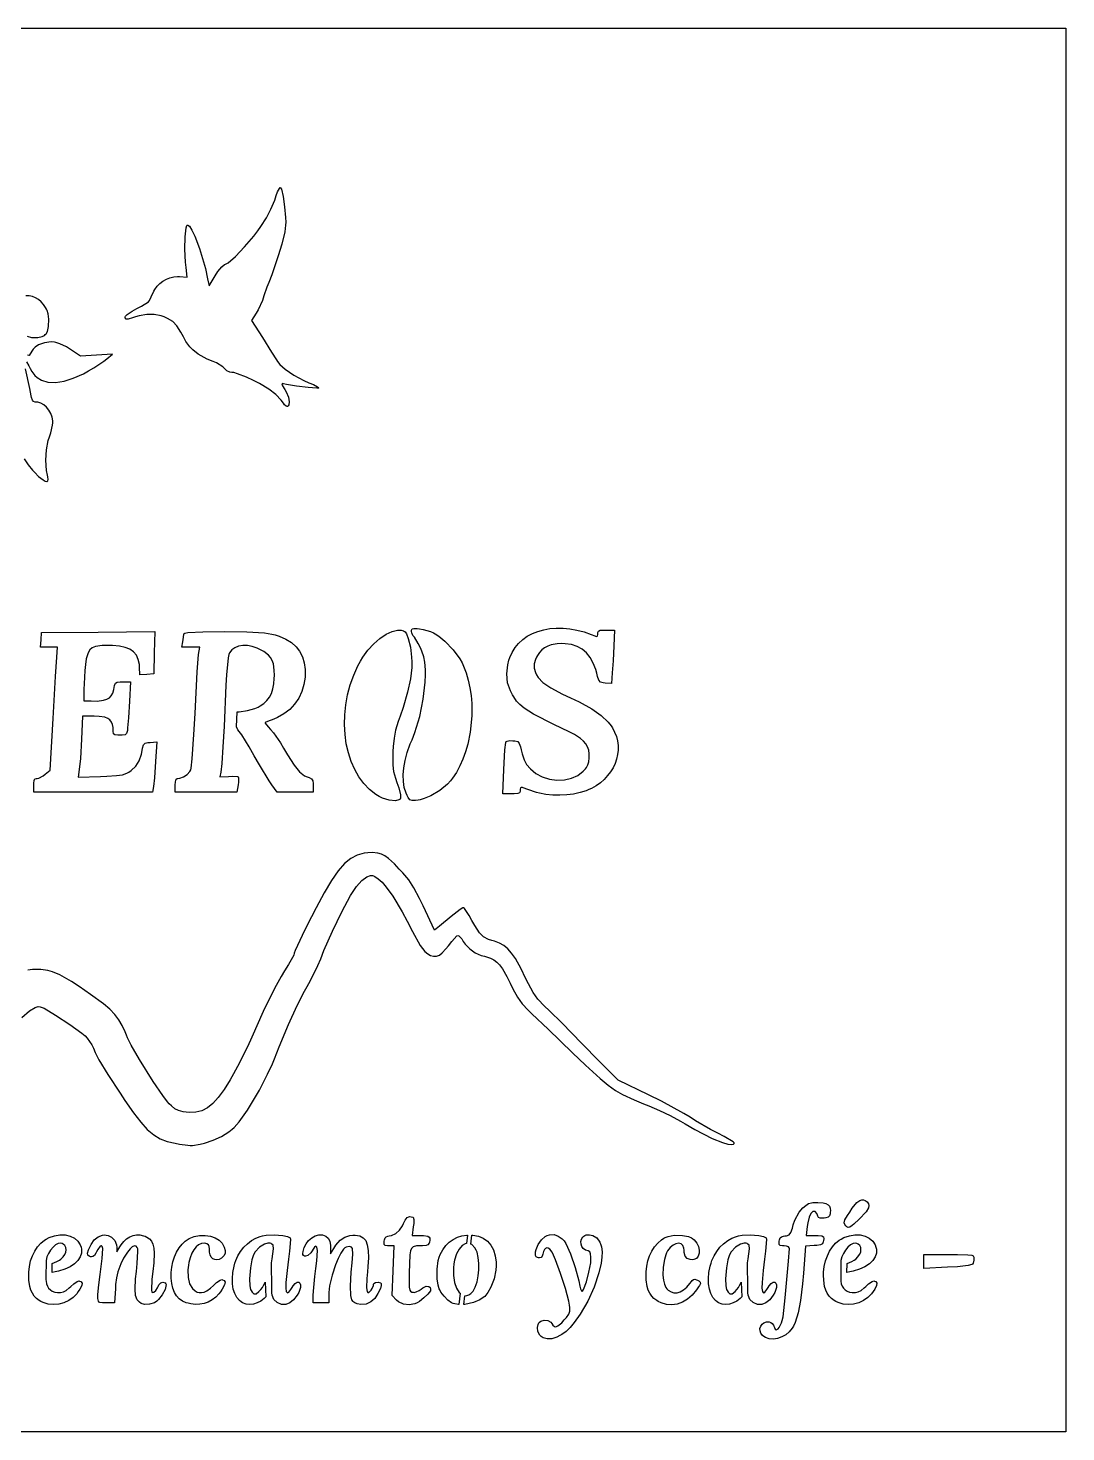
# Model space of a CAD drawing. Header units: millimetres. Extents: x 88 to 1088, y 0 to 725.
# Drawn here: x 552 to 1088, y 0 to 725 of the extents above; entities that cross this region are included whole.
import ezdxf

# ---------------------------------------------------------------- set-up
doc = ezdxf.new("R2010")
doc.units = ezdxf.units.MM
doc.layers.get('0').update_dxf_attribs({"linetype": 'CONTINUOUS'})

msp = doc.modelspace()

# ---------------------------------------------------------------- linework, layer by layer
for points in [[(1088.45, 0), (88.45, 0), (88.45, 725), (1088.45, 725)], [(701.86, 539.67), (702.4, 539.14), (702.24, 539.03), (701.43, 538.98), (696.94, 539.35), (691.01, 540.05), (685.77, 540.9), (684.22, 541.28), (683.74, 541.39), (683.31, 541.28), (683.68, 540.21), (684.86, 538.39), (685.66, 537.11), (686.73, 534.44), (687.16, 531.92), (686.95, 530.48), (686.62, 529.84), (686.3, 529.62), (686.14, 529.52), (685.66, 529.68), (684.75, 530.37), (684.17, 531.23), (683.04, 532.83), (680.26, 535.77), (676.57, 538.55), (671.76, 541.44), (668.71, 542.99), (665.08, 544.7), (660.53, 546.46), (658.5, 547.05), (657.97, 547.05), (657.49, 547.05), (656.47, 547.27), (654.87, 548.07), (653.9, 549.03), (652.84, 549.99), (649.57, 552.08), (647.86, 552.83), (644.82, 554.06), (640.11, 556.62), (637.38, 558.76), (635.83, 560.37), (633.75, 563.2), (632.47, 565.5), (631.18, 567.9), (629.04, 571.27), (626.96, 573.52), (624.34, 575.07), (622.63, 575.82), (620.97, 576.4), (617.34, 577.1), (613.54, 577.1), (609.69, 576.46), (607.82, 575.87), (606.16, 575.34), (604.02, 574.69), (602.9, 574.69), (602.47, 575.34), (602.47, 575.92), (602.53, 576.24), (603.44, 577.15), (605.95, 578.86), (608.41, 580.15), (610.81, 581.38), (614.4, 583.68), (614.98, 584.37), (615.89, 586.13), (617.28, 589.13), (617.76, 589.98), (618.94, 591.64), (620.33, 593.09), (621.93, 594.31), (623.7, 595.33), (625.57, 596.08), (627.55, 596.56), (629.53, 596.72), (630.54, 596.67), (634.5, 596.35), (633.86, 601.27), (633.54, 604.1), (633.27, 610.78), (633.37, 617.2), (633.86, 621.9), (634.23, 622.97), (634.39, 623.19), (634.76, 623.29), (635.57, 622.7), (636.85, 620.67), (638.35, 617.46), (640.75, 611.16), (643.85, 600.78), (645.03, 595.49), (645.78, 591.91), (648.83, 597.04), (650.22, 599.23), (652.41, 601.75), (653.74, 602.82), (654.28, 603.14), (655.56, 603.78), (659.41, 607.09), (664.12, 611.96), (668.87, 617.52), (670.96, 620.24), (672.56, 622.49), (675.4, 626.93), (677.7, 631.42), (679.67, 636.07), (680.48, 638.53), (681.12, 640.4), (682.08, 642.16), (682.51, 642.65), (682.67, 642.54), (683.1, 641.84), (684, 638.05), (684.81, 632.65), (685.29, 627.09), (685.34, 624.68), (685.29, 623.19), (684.86, 619.76), (683.36, 613.4), (681.44, 607.31), (678.18, 597.63), (676.63, 593.62), (675.61, 591.11), (674.11, 586.67), (673.37, 584.37), (671.17, 579.51), (670.1, 577.69), (667.75, 573.95), (673.37, 565.12), (678.07, 557.69), (680.58, 553.63), (681.06, 552.88), (682.4, 551.33), (685.02, 548.92), (689.57, 545.72), (694.64, 542.94), (697.26, 541.87), (699.67, 540.85)], [(612.68, 355.65), (614.18, 355.97), (615.3, 356.08), (618.73, 356.35), (618.14, 346.3), (617.55, 337.8), (617.01, 333.3), (616.53, 330.42), (585.9, 330.42), (555.26, 330.42), (555.26, 333.95), (555.26, 335.02), (555.42, 336.41), (555.8, 337.21), (556.49, 337.53), (556.98, 337.53), (557.83, 337.64), (560.08, 338.81), (561.15, 339.67), (563.6, 341.75), (565.16, 368.38), (566.44, 390.19), (567.03, 400.13), (567.4, 405.27), (563.07, 405.27), (558.69, 405.27), (559.01, 409.01), (559.27, 412.81), (588.47, 413.07), (617.66, 413.29), (617.44, 402.38), (617.18, 391.42), (613.59, 391.21), (610.06, 390.94), (609.85, 394.95), (609.74, 396.39), (609.21, 398.96), (608.25, 401.1), (606.8, 402.86), (604.88, 404.2), (602.47, 405.16), (599.48, 405.8), (595.9, 406.12), (593.87, 406.12), (590.5, 406.07), (587.02, 405.59), (585.31, 404.95), (584.08, 403.93), (583.23, 402.43), (582.32, 399.33), (581.94, 396.29), (581.62, 393.29), (581.19, 386.39), (581.14, 383.61), (581.09, 377.63), (584.88, 377.52), (587.88, 377.47), (591.19, 377.84), (592.9, 378.37), (594.24, 379.12), (595.26, 380.19), (596, 381.58), (596.54, 383.35), (596.75, 384.42), (596.97, 385.43), (597.39, 386.66), (598.3, 387.25), (599.91, 387.41), (601.19, 387.41), (605.09, 387.41), (604.61, 377.41), (604.18, 368.8), (603.7, 363.57), (603.54, 362.28), (603.17, 360.73), (602.42, 359.98), (600.92, 359.82), (599.75, 359.82), (598.57, 359.82), (597.13, 359.98), (596.43, 360.57), (596.22, 361.85), (596.22, 362.87), (596.22, 363.78), (595.95, 365.33), (595.42, 366.61), (594.56, 367.68), (593.38, 368.48), (591.89, 369.07), (588.95, 369.55), (586.38, 369.61), (580.45, 369.61), (579.8, 357.79), (579.27, 347.79), (578.68, 342.13), (578.2, 338.22), (589.64, 338.54), (593.01, 338.65), (597.87, 338.92), (601.03, 339.4), (603.27, 340.15), (604.24, 340.68), (605.57, 341.54), (607.87, 343.78), (609.64, 346.62), (610.81, 349.99), (611.19, 351.91), (611.45, 353.19), (611.88, 354.85)], [(693.68, 382.33), (692.08, 378.91), (689.94, 375.86), (687.43, 373.08), (684.43, 370.78), (681.06, 368.91), (679.25, 368.16), (675.93, 366.88), (674.7, 366.29), (674.76, 366.02), (676.25, 364.05), (677.48, 362.71), (678.98, 361), (682.61, 355.81), (684.27, 353.14), (686.3, 349.61), (689.73, 344.32), (692.56, 340.9), (695.13, 338.87), (696.41, 338.33), (697.42, 337.96), (698.71, 337.26), (699.35, 336.3), (699.56, 334.86), (699.62, 333.79), (699.62, 330.42), (690.26, 330.42), (680.9, 330.42), (678.18, 334.16), (676.73, 336.3), (671.82, 344.43), (669.14, 349.08), (666.42, 353.78), (662.62, 359.98), (660.59, 362.5), (659.86, 364.15), (660.21, 371.88), (661.39, 371.91), (665.56, 372.55), (669.46, 373.67), (671.07, 374.37), (672.14, 374.9), (674.01, 376.18), (675.61, 377.68), (676.95, 379.44), (677.96, 381.42), (678.71, 383.72), (679.25, 386.29), (679.46, 389.17), (679.51, 390.72), (679.46, 393.45), (678.98, 396.61), (678.39, 398.37), (677.54, 399.87), (676.41, 401.2), (674.06, 402.97), (671.98, 404.14), (670.69, 404.73), (668.07, 405.64), (665.56, 406.07), (663.15, 406.12), (660.96, 405.75), (659.09, 405), (657.49, 403.88), (656.36, 402.38), (655.99, 401.47), (655.62, 399.71), (654.76, 391.05), (654.49, 385.65), (653.54, 364.26), (653.48, 364.26), (652.89, 353.78), (652.3, 345.12), (651.82, 340.79), (651.29, 338.28), (655.83, 338.54), (657.65, 338.6), (660.37, 338.44), (660.86, 338.28), (661.02, 337.85), (660.96, 335.6), (660.75, 334.11), (660.16, 330.42), (644.23, 330.42), (628.3, 330.42), (628.3, 333.95), (628.35, 335.66), (628.78, 337.1), (629.26, 337.48), (629.63, 337.53), (630.59, 337.58), (632.63, 338.28), (634.44, 339.51), (635.83, 341), (636.26, 341.86), (636.48, 342.71), (637.01, 347.63), (637.92, 360.14), (638.51, 370.94), (639.68, 392.49), (640.38, 401.47), (640.91, 405.27), (636.26, 405.27), (631.66, 405.27), (632.2, 408.05), (632.63, 410.45), (632.79, 412.06), (632.79, 412.22), (633.21, 412.54), (634.76, 412.86), (642.46, 413.23), (653.64, 413.29), (665.35, 413.23), (674.38, 412.75), (678.23, 412.06), (679.94, 411.58), (681.92, 410.93), (685.34, 409.44), (688.28, 407.62), (690.69, 405.53), (692.56, 403.13), (694, 400.35), (694.91, 397.25), (695.39, 393.77), (695.45, 391.9), (695.39, 389.87), (694.8, 386.02)], [(750.41, 400.19), (750.46, 397.68), (750.46, 394.84), (749.77, 388.85), (748.32, 382.12), (745.97, 374.2), (744.42, 369.61), (743.46, 366.83), (742.12, 362.34), (741.32, 358.33), (740.89, 353.94), (740.78, 351.32), (740.68, 348.54), (740.68, 344.37), (741.1, 341.11), (742.07, 337.64), (742.81, 335.44), (743.72, 332.61), (744.58, 329.08), (744.74, 327.58), (744.69, 327.21), (744.53, 326.84), (743.78, 326.35), (742.01, 325.93), (738.86, 326.19), (735.33, 327.32), (733.62, 328.17), (731.85, 329.24), (728.65, 331.81), (725.71, 334.8), (723.19, 338.28), (721, 342.13), (719.18, 346.24), (717.74, 350.73), (716.67, 355.39), (716.03, 360.25), (715.71, 365.28), (715.87, 370.36), (716.35, 375.54), (717.31, 380.67), (718.65, 385.81), (720.47, 390.83), (722.66, 395.7), (723.94, 398.1), (725.12, 400.08), (727.85, 403.77), (730.84, 407.03), (734.05, 409.81), (737.25, 411.95), (740.36, 413.45), (743.19, 414.14), (745.06, 414.04), (746.18, 413.66), (746.66, 413.39), (746.99, 413.13), (747.68, 412.11), (748.7, 409.7), (749.77, 405.32)], [(748.16, 350.95), (749.66, 355.28), (750.62, 357.47), (752.06, 361.16), (754.58, 369.55), (756.39, 378.48), (757.41, 387.14), (757.52, 390.99), (757.52, 393.61), (757.3, 397.46), (756.77, 400.35), (755.75, 403.18), (754.95, 404.89), (753.83, 407.14), (751.9, 410.45), (751.37, 410.99), (750.99, 411.31), (750.46, 412.65), (750.41, 413.45), (750.41, 414.04), (750.67, 414.73), (751.53, 415), (753.19, 414.89), (754.47, 414.73), (756.29, 414.41), (760.24, 413.29), (761.74, 412.7), (762.6, 412.22), (764.52, 410.93), (767.62, 408.31), (771.79, 403.98), (775.27, 399.33), (776.44, 397.14), (777.25, 395.48), (778.64, 392.01), (779.7, 388.27), (780.56, 384.36), (781.15, 380.3), (781.47, 376.18), (781.52, 369.82), (780.67, 361.37), (779.38, 355.23), (778.31, 351.27), (776.92, 347.47), (775.37, 343.94), (773.61, 340.63), (771.58, 337.64), (770.51, 336.25), (768.96, 334.48), (764.9, 331.22), (760.35, 328.49), (756.93, 327.05), (754.79, 326.46), (753.78, 326.3), (752.38, 326.09), (750.62, 326.03), (749.5, 326.46), (748.64, 327.69), (748.16, 328.65), (747.52, 329.94), (746.61, 332.77), (746.13, 335.92), (746.02, 339.29), (746.34, 342.98), (747.04, 346.83)], [(811.78, 342.5), (813.17, 341.27), (814.62, 340.09), (817.93, 338.28), (821.62, 337.15), (825.47, 336.67), (829.32, 336.83), (833.01, 337.64), (836.32, 339.08), (839.1, 341.16), (840.23, 342.45), (840.71, 343.09), (841.46, 344.53), (841.94, 346.14), (842.15, 348.06), (842.15, 349.18), (842.15, 350.2), (841.88, 352.07), (841.35, 353.73), (840.49, 355.28), (839.26, 356.72), (837.71, 358.11), (834.56, 360.14), (831.73, 361.53), (823.87, 365.33), (813.33, 370.73), (808.58, 373.78), (806.33, 375.59), (804.62, 377.47), (803.18, 379.55), (802.48, 380.73), (801.41, 382.71), (800.02, 386.93), (799.59, 391.42), (800.07, 396.07), (800.66, 398.48), (801.14, 399.92), (802.32, 402.59), (803.87, 405.05), (805.69, 407.25), (807.83, 409.17), (810.18, 410.88), (812.8, 412.27), (815.63, 413.39), (818.63, 414.25), (821.83, 414.84), (825.15, 415.1), (828.62, 415.1), (832.15, 414.73), (835.79, 414.09), (839.48, 413.13), (843.22, 411.84), (845.09, 411.09), (845.47, 410.93), (846.11, 410.83), (846.48, 411.09), (846.59, 411.79), (846.64, 412.27), (846.64, 412.86), (846.96, 413.61), (847.87, 414.04), (849.64, 414.14), (850.97, 414.14), (855.3, 414.14), (854.93, 405.91), (854.55, 398.26), (854.07, 392.06), (853.59, 386.45), (850.44, 386.72), (849.37, 386.82), (847.98, 387.2), (847.12, 388.21), (846.43, 390.19), (846.05, 391.79), (845.52, 393.72), (844.24, 397.09), (842.63, 399.97), (840.71, 402.33), (838.46, 404.25), (835.9, 405.69), (832.95, 406.6), (829.69, 407.08), (827.93, 407.14), (825.58, 407.08), (822.53, 406.5), (820.71, 405.86), (819.11, 405), (817.66, 403.88), (816.43, 402.59), (815.42, 401.04), (814.99, 400.19), (814.4, 398.9), (813.76, 396.61), (813.76, 394.41), (814.4, 392.17), (814.99, 390.99), (815.79, 389.6), (818.25, 387.04), (822.32, 384.26), (828.41, 381.05), (832.53, 379.07), (836.91, 376.98), (843.59, 373.35), (848.41, 370.03), (851.93, 366.56), (853.43, 364.63), (854.13, 363.57), (855.3, 361.37), (856.21, 359.13), (856.8, 356.83), (857.07, 354.48), (857.07, 352.12), (856.85, 349.77), (856.32, 347.47), (855.52, 345.23), (854.5, 343.04), (853.16, 340.9), (851.67, 338.92), (849.9, 336.99), (847.92, 335.28), (845.68, 333.73), (843.27, 332.34), (841.99, 331.7), (840.55, 331.11), (837.45, 330.15), (834.08, 329.4), (830.55, 328.97), (826.91, 328.76), (823.33, 328.87), (819.8, 329.19), (816.54, 329.83), (814.99, 330.26), (810.5, 331.7), (808.09, 332.61), (807.67, 332.77), (807.08, 332.82), (806.7, 332.56), (806.54, 331.91), (806.54, 331.38), (806.49, 330.79), (806.17, 330.04), (805.26, 329.67), (803.39, 329.51), (802.05, 329.51), (797.56, 329.51), (798.1, 342.18), (798.63, 352.28), (799.01, 356.08), (799.11, 356.35), (799.7, 356.72), (801.2, 357.04), (802.69, 356.99), (803.76, 356.88), (805.21, 356.51), (806.01, 355.6), (806.65, 353.73), (806.97, 352.23), (807.45, 350.2), (808.47, 347.1), (809.81, 344.69)], [(947.05, 53.53), (945.5, 51.66), (943.68, 50.16), (941.65, 49.04), (939.51, 48.29), (937.32, 47.97), (935.18, 48.13), (933.25, 48.77), (932.34, 49.31), (931.76, 49.79), (930.85, 50.96), (930.42, 52.19), (930.37, 53.42), (930.74, 54.6), (931.43, 55.61), (932.45, 56.36), (933.79, 56.79), (934.59, 56.84), (935.12, 56.84), (935.98, 56.52), (936.73, 55.99), (937.32, 55.08), (937.53, 54.55), (937.8, 53.85), (938.28, 53.05), (938.76, 52.73), (939.35, 52.99), (939.72, 53.26), (940.31, 53.9), (941.49, 56.26), (941.91, 57.59), (942.29, 59.46), (943.36, 69.19), (945.18, 88.12), (945.55, 94.75), (945.5, 95.07), (945.18, 95.55), (944.05, 95.98), (942.82, 96.03), (941.97, 96.03), (940.84, 96.25), (940.36, 96.73), (940.26, 97.74), (940.36, 98.49), (940.47, 99.19), (940.79, 100.2), (941.43, 100.79), (942.56, 101.11), (943.3, 101.22), (944.16, 101.33), (945.39, 101.81), (946.24, 102.93), (947.1, 105.18), (947.58, 106.94), (948.38, 109.29), (950.57, 113.41), (952.55, 115.76), (954, 116.99), (955.49, 117.9), (956.94, 118.38), (957.69, 118.49), (960.2, 118.54), (963.03, 118.33), (964.48, 117.95), (965.54, 117.36), (966.29, 116.56), (966.67, 115.55), (966.77, 114.26), (966.72, 113.52), (966.67, 112.66), (966.29, 111.54), (965.65, 110.9), (964.42, 110.58), (963.51, 110.47), (962.66, 110.41), (961.48, 110.47), (960.68, 110.79), (960.2, 111.48), (960.04, 112.02), (959.82, 112.77), (958.86, 113.78), (958.38, 113.89), (957.74, 113.78), (956.67, 112.82), (955.81, 110.9), (955.12, 107.9), (954.8, 106.03), (954.21, 101.38), (958.86, 101.38), (960.41, 101.38), (962.34, 101.27), (963.14, 100.79), (963.3, 99.78), (963.19, 98.92), (963.09, 98.17), (962.66, 97.16), (961.7, 96.57), (959.82, 96.3), (958.38, 96.25), (953.89, 95.98), (952.82, 81.97), (952.39, 76.52), (951.38, 67.91), (950.15, 61.44), (948.6, 56.58), (947.63, 54.6)], [(983.94, 119.88), (984.79, 119.5), (985.22, 119.18), (985.7, 118.76), (986.4, 117.85), (986.61, 116.88), (986.4, 115.76), (985.22, 113.73), (981.64, 109.93), (978.86, 107.37), (977.95, 106.57), (976.77, 105.66), (975.92, 105.5), (975.17, 105.98), (974.69, 106.51), (974.26, 107.05), (973.89, 108.06), (974.26, 109.45), (975.65, 111.8), (976.77, 113.57), (978.06, 115.6), (980.46, 118.43), (982.01, 119.5), (983.03, 119.88)], [(746.18, 66.04), (743.67, 67.16), (742.65, 68.07), (740.3, 70.42), (740.89, 83.2), (741.42, 96.03), (738.7, 96.03), (737.9, 96.03), (736.77, 96.25), (736.29, 96.73), (736.24, 97.74), (736.29, 98.49), (736.4, 99.13), (736.72, 100.15), (737.31, 100.79), (738.16, 101.17), (738.75, 101.27), (740.03, 101.49), (742.28, 102.5), (744.21, 104.11), (745.7, 106.35), (746.29, 107.69), (746.99, 109.29), (748.16, 110.74), (748.96, 111.16), (749.34, 111.22), (750.19, 111.16), (751.21, 110.84), (751.58, 109.77), (751.48, 107.58), (751.26, 105.87), (750.73, 101.38), (754.95, 101.38), (756.56, 101.38), (758.75, 101.11), (759.55, 100.58), (759.82, 100.04), (759.82, 98.97), (759.6, 98.01), (759.44, 97.42), (758.85, 96.62), (757.84, 96.19), (756.07, 96.03), (754.74, 96.03), (752.92, 96.03), (751.16, 95.61), (750.35, 94.8), (749.82, 93.47), (749.5, 91.44), (749.28, 86.78), (749.18, 82.08), (749.12, 78.82), (749.18, 74.75), (749.44, 73.2), (749.77, 72.67), (750.46, 72.24), (751.16, 72.13), (751.64, 72.08), (752.71, 72.3), (754.36, 72.99), (755.33, 73.79), (756.18, 74.49), (757.84, 75.24), (759.23, 75.13), (759.92, 74.54), (760.19, 73.9), (760.19, 73.52), (760.08, 72.94), (758.8, 71.17), (756.77, 69.19), (754.47, 67.38), (753.35, 66.73), (752.01, 66.15), (749.07, 65.67)], [(569.81, 97.32), (569.22, 97.48), (567.88, 97.26), (566.49, 96.57), (565.16, 95.39), (563.87, 93.89), (562.8, 92.18), (562, 90.37), (561.52, 88.49), (561.47, 79.62), (561.47, 78.6), (561.52, 77.86), (561.73, 76.52), (562.21, 75.29), (562.86, 74.22), (563.76, 73.36), (564.78, 72.72), (566.01, 72.24), (567.4, 72.03), (568.15, 71.97), (569, 72.03), (570.5, 72.35), (572, 73.1), (573.55, 74.33), (574.4, 75.18), (575.85, 76.52), (577.67, 77.69), (578.57, 77.96), (578.9, 77.91), (579.54, 77.64), (580.12, 76.84), (579.96, 75.61), (579, 73.74), (578.2, 72.46), (577.4, 71.33), (575.47, 69.35), (573.23, 67.8), (570.72, 66.68), (568.1, 65.99), (565.37, 65.77), (562.7, 65.99), (560.08, 66.79), (558.85, 67.38), (558.04, 67.86), (556.65, 68.87), (555.48, 70.16), (554.46, 71.6), (553.71, 73.26), (553.13, 75.13), (552.64, 78.39), (552.59, 80.96), (552.59, 82.51), (552.91, 85.45), (553.55, 88.28), (554.52, 90.95), (555.69, 93.36), (557.14, 95.55), (558.79, 97.48), (560.66, 99.03), (561.68, 99.62), (563.07, 100.36), (565.9, 101.33), (568.74, 101.75), (571.46, 101.7), (573.98, 101.11), (576.17, 100.04), (577.93, 98.49), (579.22, 96.57), (579.64, 95.39), (579.86, 94.32), (579.86, 92.29), (579.22, 90.37), (577.99, 88.49), (576.22, 86.84), (573.92, 85.34), (571.2, 84.11), (567.94, 83.04), (566.17, 82.67), (564.62, 82.29), (564.73, 86.94), (567.13, 87.96), (568.42, 88.76), (569.16, 89.24), (570.34, 90.37), (571.2, 91.6), (571.73, 92.88), (571.89, 94.11), (571.78, 95.28), (571.25, 96.3), (570.39, 97.05)], [(619.69, 68.39), (618.73, 67.54), (617.6, 66.73), (615.04, 65.93), (612.42, 65.83), (610.71, 66.36), (609.8, 66.95), (609.42, 67.32), (608.67, 68.23), (607.77, 70.48), (607.5, 73.79), (607.82, 79.08), (608.19, 82.83), (608.62, 86.94), (609, 93.31), (608.89, 94.48), (608.67, 95.18), (608.03, 95.93), (607.18, 96.03), (606.11, 95.55), (604.93, 94.48), (603.6, 92.88), (601.56, 89.67), (600.17, 86.84), (599.59, 85.39), (598.62, 82.61), (597.93, 79.57), (597.5, 76.14), (597.34, 74.11), (596.86, 66.63), (592.53, 66.63), (590.76, 66.63), (589.16, 66.9), (588.57, 67.59), (588.3, 68.87), (588.36, 71.01), (588.89, 76.04), (589.53, 81.38), (590.55, 89.56), (590.82, 94.8), (590.55, 95.82), (590.18, 96.03), (589.96, 96.03), (589.53, 95.87), (588.25, 94.27), (587.66, 93.04), (587.24, 92.24), (586.54, 91.17), (585.79, 90.53), (584.99, 90.37), (584.56, 90.47), (583.87, 90.69), (583.07, 91.27), (582.96, 92.29), (583.55, 94.11), (584.08, 95.39), (584.78, 96.83), (586.43, 99.19), (588.41, 100.79), (590.71, 101.65), (591.94, 101.7), (592.53, 101.65), (593.7, 101.43), (595.36, 100.63), (597.02, 98.87), (597.93, 96.57), (598.04, 95.28), (598.04, 92.93), (599.64, 95.61), (600.28, 96.57), (601.67, 98.28), (603.17, 99.67), (604.77, 100.68), (606.48, 101.38), (608.19, 101.75), (610.01, 101.75), (611.83, 101.33), (612.74, 101.01), (613.54, 100.63), (614.93, 99.72), (616, 98.49), (616.69, 96.89), (617.18, 94.86), (617.34, 92.29), (617.18, 87.32), (616.69, 82.93), (616.27, 78.87), (615.95, 73.15), (616.11, 72.35), (616.43, 72.08), (617.28, 72.24), (618.19, 73.04), (619.1, 74.38), (619.42, 75.18), (619.79, 75.98), (620.81, 77), (621.93, 77.37), (623, 77), (623.43, 76.47), (623.54, 76.2), (623.48, 75.34), (623, 73.58), (621.56, 70.85)], [(691.28, 70.64), (689.46, 68.29), (687.48, 66.68), (685.34, 65.83), (684.27, 65.77), (683.1, 65.83), (680.96, 66.79), (679.25, 68.45), (678.28, 70.58), (678.23, 71.76), (678.18, 74.22), (677.94, 87.38), (678.39, 89.35), (678.77, 92.02), (679.03, 94.54), (678.82, 96.41), (678.23, 97.05), (677.8, 97.26), (677.32, 97.42), (676.2, 97.42), (674.33, 96.94), (671.76, 95.39), (669.62, 93.09), (668.87, 91.81), (668.5, 90.95), (667.86, 88.82), (667.11, 84.81), (666.68, 79.03), (666.84, 75.4), (667.16, 73.63), (667.43, 73.04), (667.97, 72.19), (668.93, 71.28), (670.05, 71.39), (671.55, 72.46), (672.46, 73.47), (673.42, 74.65), (674.76, 77.39), (675.02, 69.84), (674.22, 68.98), (672.51, 67.59), (670.64, 66.63), (668.66, 65.99), (666.74, 65.77), (664.86, 66.04), (663.1, 66.68), (662.3, 67.22), (661.44, 67.86), (660.11, 69.46), (659.04, 71.44), (658.29, 73.79), (657.86, 76.41), (657.81, 79.3), (658.07, 82.35), (658.72, 85.55), (659.14, 87.21), (659.57, 88.49), (660.69, 90.9), (662.08, 93.2), (663.74, 95.34), (665.67, 97.21), (667.75, 98.81), (669.94, 100.04), (672.24, 100.95), (673.42, 101.27), (675.18, 101.54), (679.46, 101.7), (683.79, 101.38), (686.25, 100.9), (687.37, 100.47), (687.69, 100.26), (687.8, 99.45), (687.32, 93.41), (686.79, 89.14), (686.04, 83.31), (685.5, 77.11), (685.45, 74.27), (685.66, 72.51), (686.04, 71.92), (686.36, 71.81), (687, 72.19), (688.07, 73.52), (688.71, 74.65), (689.24, 75.5), (690.26, 76.68), (691.28, 77.27), (692.08, 77.27), (692.72, 76.79), (693.04, 75.93), (692.99, 74.65), (692.51, 72.99), (692.08, 72.08)], [(734.31, 77.05), (734.69, 76.68), (734.74, 76.41), (734.74, 75.66), (734.26, 74.06), (733.03, 71.49), (731.32, 68.98), (730.41, 67.96), (729.4, 67.11), (726.88, 65.99), (724.16, 65.72), (722.23, 66.15), (721, 66.68), (720.47, 67), (720.15, 67.32), (719.56, 68.29), (718.97, 70.42), (718.76, 75.29), (719.13, 82.56), (719.61, 87.32), (719.99, 91.76), (719.88, 94.7), (719.34, 95.5), (718.86, 95.66), (718.22, 95.82), (716.62, 95.5), (715.98, 95.07), (715.28, 94.43), (713.84, 92.4), (712.39, 89.62), (711.06, 86.36), (709.29, 80.9), (708.06, 75.4), (707.69, 71.97), (707.64, 70.42), (707.64, 66.63), (703.63, 66.63), (699.62, 66.63), (699.62, 70.48), (699.67, 72.62), (700.42, 80.21), (700.95, 84.48), (701.43, 88.33), (701.7, 93.63), (701.38, 95.5), (700.95, 95.87), (700.31, 95.5), (699.46, 94.38), (698.97, 93.52), (698.28, 92.5), (696.73, 91.11), (695.61, 90.74), (695.02, 90.74), (694.54, 91.06), (694.27, 91.65), (694.27, 92.08), (694.32, 93.15), (694.86, 95.18), (695.87, 97.1), (697.21, 98.81), (698.87, 100.2), (700.63, 101.22), (702.5, 101.75), (704.32, 101.75), (705.18, 101.49), (706.09, 101.11), (707.37, 100.04), (708.12, 98.49), (708.49, 96.3), (708.49, 94.86), (708.49, 92.02), (710.2, 94.7), (711.27, 96.41), (713.52, 98.97), (715.87, 100.63), (718.54, 101.49), (719.99, 101.65), (721.32, 101.65), (723.57, 101.27), (725.33, 100.31), (726.67, 98.81), (727.52, 96.57), (728.01, 93.68), (728.11, 89.94), (727.85, 85.39), (727.58, 82.72), (727.26, 79.25), (727.1, 74.49), (727.42, 72.56), (727.79, 72.03), (728.33, 72.08), (729.07, 72.72), (729.5, 73.26), (730.04, 74.06), (730.73, 75.61), (730.79, 76.2), (730.89, 76.63), (731.8, 77.21), (733.14, 77.37)], [(778.74, 97.28), (778.15, 97.21), (776.44, 96.19), (774.89, 94.38), (773.56, 91.92), (772.59, 88.76), (772.27, 86.89), (772.01, 84.75), (772.01, 80.74), (772.59, 77.21), (773.56, 74.22), (774.95, 72.03), (775.46, 71.6), (774.72, 65.83), (774.57, 65.83), (772.65, 66.09), (771.79, 66.36), (770.94, 66.73), (769.07, 68.12), (767.14, 70.05), (765.48, 72.24), (764.9, 73.31), (764.57, 73.95), (764.09, 75.72), (763.61, 79.03), (763.56, 84.06), (764.09, 88.6), (764.63, 90.26), (765.16, 91.6), (766.5, 94.05), (768.05, 96.19), (769.87, 97.96), (771.85, 99.4), (774.04, 100.52), (776.39, 101.27), (778.96, 101.65), (779.3, 101.65)], [(785.59, 68.29), (782.43, 66.9), (777.83, 65.88), (777.38, 65.87), (777.89, 70.3), (778.05, 70.26), (779.01, 70.37), (779.97, 70.74), (780.99, 71.44), (781.52, 71.92), (782.16, 72.67), (783.29, 74.81), (784.2, 77.48), (784.78, 80.53), (785.1, 83.74), (785.16, 87), (784.84, 90.05), (784.2, 92.77), (783.71, 93.84), (783.07, 95.12), (781.58, 96.73), (780.93, 96.99), (781.46, 101.61), (781.95, 101.59), (784.89, 101.06), (787.4, 100.04), (789.6, 98.49), (791.31, 96.46), (792.64, 94), (793.55, 91.01), (794.03, 87.64), (794.03, 85.77), (793.98, 83.58), (793.02, 79.03), (791.41, 74.7), (789.86, 72.03), (788.74, 70.58), (788.15, 70), (787.35, 69.41)], [(822.8, 48.13), (820.5, 48.02), (818.41, 48.66), (817.4, 49.31), (816.65, 49.95), (815.69, 51.82), (815.42, 53.96), (815.74, 55.45), (816.17, 56.31), (816.49, 56.68), (817.18, 57.22), (818.89, 57.7), (820.71, 57.49), (822.26, 56.63), (822.8, 55.94), (823.38, 55.08), (824.24, 54.38), (824.88, 54.33), (825.95, 54.71), (827.93, 56.42), (829.27, 57.86), (830.34, 59.04), (831.67, 60.8), (832.21, 62.35), (832.21, 64.22), (832.05, 65.51), (831.67, 67.54), (829.85, 74.11), (827.34, 81.87), (824.77, 88.87), (823.76, 91.22), (822.96, 92.77), (821.73, 94.32), (820.93, 94.86), (820.23, 95.02), (819.59, 94.8), (819, 94.22), (818.57, 93.2), (818.41, 92.5), (818.25, 91.76), (817.88, 90.69), (817.29, 90.1), (816.49, 89.94), (816.01, 89.99), (815.47, 90.1), (814.72, 90.42), (814.4, 91.06), (814.35, 92.18), (814.4, 92.93), (814.67, 94.22), (815.74, 96.83), (817.45, 99.24), (819.43, 100.95), (820.5, 101.49), (821.67, 101.81), (823.97, 101.91), (826.16, 101.17), (828.25, 99.67), (829.21, 98.6), (830.12, 97.26), (832.47, 91.92), (834.93, 84.91), (836.86, 78.02), (837.39, 75.29), (837.66, 73.95), (838.14, 72.78), (838.46, 72.51), (838.62, 72.62), (839.21, 73.52), (840.71, 77.48), (842.04, 82.56), (842.95, 87.32), (843.06, 88.98), (843.06, 90.26), (842.9, 92.02), (842.42, 93.04), (841.56, 93.52), (840.87, 93.73), (840.17, 93.95), (839.1, 94.75), (838.3, 95.82), (837.93, 97.05), (837.87, 98.39), (838.19, 99.62), (838.84, 100.68), (839.91, 101.49), (840.6, 101.7), (841.19, 101.86), (842.36, 101.86), (844.08, 101.49), (846.11, 100.15), (847.66, 97.96), (848.19, 96.62), (848.51, 95.55), (848.78, 93.09), (848.67, 90.26), (848.25, 87.16), (847.12, 82.08), (844.66, 74.81), (841.4, 67.59), (837.55, 60.85), (834.45, 56.47), (832.31, 53.96), (830.17, 51.87), (828.04, 50.27), (827.02, 49.73), (825.47, 48.98)], [(899.62, 76.73), (899.09, 75.66), (898.61, 74.86), (897.59, 73.31), (895.35, 70.64), (892.94, 68.5), (890.37, 66.95), (887.65, 65.99), (884.87, 65.61), (882.09, 65.83), (879.25, 66.68), (877.86, 67.38), (877.06, 67.86), (875.62, 68.87), (874.44, 70.16), (873.48, 71.6), (872.68, 73.26), (872.14, 75.18), (871.61, 78.5), (871.56, 81.12), (871.61, 82.67), (871.88, 85.61), (872.52, 88.39), (873.37, 91.01), (874.55, 93.41), (875.94, 95.61), (877.65, 97.53), (879.58, 99.24), (880.64, 99.99), (881.34, 100.36), (883, 100.95), (886.04, 101.54), (890.43, 101.49), (893.37, 100.84), (894.92, 100.2), (895.56, 99.83), (896.42, 99.13), (897.7, 97.53), (898.55, 95.77), (898.98, 93.95), (898.93, 92.24), (898.45, 90.74), (897.59, 89.62), (896.26, 88.98), (895.4, 88.92), (894.38, 88.98), (892.78, 89.56), (891.71, 90.85), (891.23, 92.72), (891.18, 93.89), (891.12, 94.86), (890.59, 96.25), (889.63, 97.1), (888.4, 97.42), (886.95, 97.21), (885.46, 96.46), (883.96, 95.23), (882.68, 93.52), (882.09, 92.5), (881.66, 91.44), (880.97, 89.08), (880.32, 85.02), (880.27, 80.96), (880.59, 78.39), (881.07, 76.25), (881.82, 74.54), (882.3, 73.95), (883, 73.26), (884.44, 72.35), (885.94, 71.87), (887.54, 71.87), (889.2, 72.35), (890.86, 73.31), (892.57, 74.7), (894.22, 76.57), (895.03, 77.69), (895.4, 78.18), (896.04, 78.71), (896.74, 78.87), (897.59, 78.6), (898.13, 78.34), (898.77, 77.96), (899.52, 77.37)], [(926.89, 66.79), (925.18, 68.45), (924.22, 70.58), (924.16, 71.76), (924.11, 74.22), (923.88, 87.38), (924.32, 89.35), (924.7, 92.02), (924.97, 94.54), (924.75, 96.41), (924.16, 97.05), (923.74, 97.26), (923.26, 97.42), (922.13, 97.42), (920.26, 96.94), (917.69, 95.39), (915.56, 93.09), (914.81, 91.81), (914.43, 90.95), (913.79, 88.82), (913.04, 84.81), (912.62, 79.03), (912.78, 75.4), (913.1, 73.63), (913.36, 73.04), (913.9, 72.19), (914.86, 71.28), (915.98, 71.39), (917.48, 72.46), (918.39, 73.47), (919.35, 74.65), (920.69, 77.39), (920.96, 69.84), (920.15, 68.98), (918.44, 67.59), (916.57, 66.63), (914.59, 65.99), (912.67, 65.77), (910.8, 66.04), (909.03, 66.68), (908.23, 67.22), (907.38, 67.86), (906.04, 69.46), (904.97, 71.44), (904.22, 73.79), (903.79, 76.41), (903.74, 79.3), (904.01, 82.35), (904.65, 85.55), (905.08, 87.21), (905.51, 88.49), (906.63, 90.9), (908.02, 93.2), (909.68, 95.34), (911.6, 97.21), (913.69, 98.81), (915.88, 100.04), (918.18, 100.95), (919.35, 101.27), (921.12, 101.54), (925.39, 101.7), (929.72, 101.38), (932.18, 100.9), (933.31, 100.47), (933.63, 100.26), (933.73, 99.45), (933.25, 93.41), (932.72, 89.14), (931.97, 83.31), (931.44, 77.11), (931.38, 74.27), (931.6, 72.51), (931.97, 71.92), (932.29, 71.81), (932.93, 72.19), (934, 73.52), (934.64, 74.65), (935.18, 75.5), (936.19, 76.68), (937.21, 77.27), (938.01, 77.27), (938.65, 76.79), (938.97, 75.93), (938.92, 74.65), (938.44, 72.99), (938.01, 72.08), (937.21, 70.64), (935.39, 68.29), (933.41, 66.68), (931.27, 65.83), (930.21, 65.77), (929.03, 65.83)], [(965.19, 90.95), (966.37, 93.36), (967.81, 95.55), (969.47, 97.48), (971.34, 99.03), (972.36, 99.62), (973.75, 100.36), (976.58, 101.33), (979.41, 101.75), (982.14, 101.7), (984.65, 101.11), (986.84, 100.04), (988.61, 98.49), (989.89, 96.57), (990.32, 95.39), (990.53, 94.32), (990.53, 92.29), (989.89, 90.37), (988.66, 88.49), (986.9, 86.84), (984.6, 85.34), (981.87, 84.11), (978.61, 83.04), (976.85, 82.67), (975.3, 82.29), (975.4, 86.94), (977.81, 87.96), (979.09, 88.76), (979.84, 89.24), (981.02, 90.37), (981.87, 91.6), (982.41, 92.88), (982.57, 94.11), (982.46, 95.28), (981.93, 96.3), (981.07, 97.05), (980.48, 97.32), (979.89, 97.48), (978.56, 97.26), (977.17, 96.57), (975.83, 95.39), (974.55, 93.89), (973.48, 92.18), (972.68, 90.37), (972.19, 88.49), (972.14, 79.62), (972.14, 78.6), (972.19, 77.86), (972.41, 76.52), (972.89, 75.29), (973.53, 74.22), (974.44, 73.36), (975.46, 72.72), (976.69, 72.24), (978.08, 72.03), (978.82, 71.97), (979.68, 72.03), (981.18, 72.35), (982.67, 73.1), (984.22, 74.33), (985.08, 75.18), (986.52, 76.52), (988.34, 77.69), (989.25, 77.96), (989.57, 77.91), (990.21, 77.64), (990.8, 76.84), (990.64, 75.61), (989.68, 73.74), (988.88, 72.46), (988.07, 71.33), (986.15, 69.35), (983.9, 67.8), (981.39, 66.68), (978.77, 65.99), (976.04, 65.77), (973.37, 65.99), (970.75, 66.79), (969.52, 67.38), (968.72, 67.86), (967.33, 68.87), (966.15, 70.16), (965.14, 71.6), (964.39, 73.26), (963.8, 75.13), (963.32, 78.39), (963.27, 80.96), (963.27, 82.51), (963.59, 85.45), (964.23, 88.28)], [(643.21, 72.24), (644.55, 72.83), (646.58, 74.17), (648.02, 75.56), (649.57, 77.11), (651.45, 78.39), (652.41, 78.66), (652.78, 78.55), (653.48, 78.28), (654.07, 77.32), (653.8, 75.88), (652.57, 73.69), (651.61, 72.3), (650.86, 71.28), (649.2, 69.57), (647.33, 68.18), (645.35, 67.06), (643.27, 66.31), (641.02, 65.93), (638.67, 65.83), (636.26, 66.09), (635.03, 66.41), (633.96, 66.73), (632.04, 67.59), (630.38, 68.77), (628.99, 70.26), (627.87, 72.08), (627.07, 74.22), (626.48, 76.68), (626.21, 79.46), (626.21, 80.96), (626.21, 82.35), (626.48, 85.13), (627.07, 87.85), (627.92, 90.42), (628.99, 92.83), (630.33, 95.02), (631.82, 96.94), (633.48, 98.55), (634.39, 99.19), (635.51, 99.88), (638.13, 100.9), (640.86, 101.43), (643.69, 101.49), (646.42, 101.11), (648.93, 100.31), (651.02, 99.08), (652.57, 97.48), (653.1, 96.51), (653.58, 95.39), (654.07, 93.63), (654.01, 92.18), (653.32, 90.95), (652.73, 90.31), (652.19, 89.78), (650.96, 89.08), (649.79, 88.82), (648.67, 88.98), (647.65, 89.46), (646.85, 90.26), (646.26, 91.44), (645.94, 92.83), (645.94, 93.63), (645.99, 94.54), (645.83, 95.82), (645.4, 96.62), (644.66, 97.1), (644.12, 97.26), (643.32, 97.42), (641.82, 97.32), (640.38, 96.67), (639.04, 95.61), (637.87, 94.11), (636.8, 92.24), (635.94, 89.99), (635.3, 87.48), (635.09, 86.09), (634.82, 83.79), (634.93, 79.73), (635.73, 76.47), (637.12, 74.01), (638.51, 72.78), (639.58, 72.24), (640.7, 71.97), (641.93, 71.97)], [(1037.93, 85.93), (1032.48, 85.34), (1027.3, 85.07), (1015.05, 84.48), (1015.05, 88.01), (1015.05, 91.6), (1027.94, 91.6), (1032.37, 91.6), (1037.77, 91.49), (1039.75, 91.22), (1040.45, 90.95), (1040.88, 90.26), (1040.88, 89.56), (1040.82, 88.71), (1040.45, 87.1), (1040.18, 86.62), (1039.91, 86.41)]]:
    msp.add_lwpolyline(points, close=True)
for points in [[(551.79, 565.82), (554.03, 565.28), (557.35, 565.23), (559.54, 565.71), (560.72, 566.3), (561.15, 566.67), (561.52, 567.16), (562.21, 568.38), (562.86, 570.84), (563.02, 574.64), (562.64, 577.47), (562.11, 579.13), (561.73, 579.88), (561.31, 580.73), (560.18, 582.29), (558.95, 583.68), (557.56, 584.8), (556.01, 585.71), (554.46, 586.35), (552.8, 586.72), (551.15, 586.78)], [(551.36, 552.56), (552.7, 550.58), (553.34, 549.24), (554.14, 547.59), (555.75, 545.56), (557.03, 544.49), (559.17, 543.15), (562.54, 542.19), (566.44, 542.03), (570.82, 542.72), (575.63, 544.17), (580.82, 546.52), (583.55, 548.02), (586.27, 549.62), (591.35, 552.99), (592.9, 554.16), (595.79, 556.62), (587.56, 556.09), (579.32, 555.55), (574.24, 558.92), (572.05, 560.31), (568.63, 561.92), (566.65, 562.61), (565.9, 562.72), (564.19, 562.88), (560.82, 562.5), (557.72, 561.38), (555.91, 560.15), (554.94, 559.19), (554.57, 558.65), (553.39, 556.73), (552.86, 555.93), (552.7, 555.82), (552, 556.03)], [(550.29, 502.52), (552.38, 499.47), (554.57, 496.69), (555.75, 495.46), (557.72, 493.48), (559.97, 491.61), (561.09, 490.97), (561.89, 490.76), (562.43, 491.13), (562.59, 491.93), (562.48, 493.27), (562.32, 494.12), (561.84, 496.48), (561.47, 501.77), (561.73, 507.17), (562.59, 512.03), (563.28, 513.96), (563.98, 515.94), (564.94, 519.84), (565.05, 521.18), (564.99, 522.14), (564.62, 524.12), (563.93, 525.99), (562.91, 527.7), (561.73, 529.2), (560.34, 530.37), (558.79, 531.28), (557.24, 531.76), (556.44, 531.76), (555.85, 531.82), (555, 532.08), (554.46, 532.83), (554.03, 534.17), (553.87, 535.13), (553.13, 538.93), (550.93, 548.98)], [(549.01, 214.08), (553.07, 217.5), (555.85, 219.27), (557.51, 219.64), (558.47, 219.53), (559.01, 219.43), (560.5, 218.79), (566.49, 215.2), (573.87, 210.34), (580.02, 205.95), (581.68, 204.56), (582.85, 203.33), (585.2, 199.86), (586.01, 198.2), (586.91, 196.01), (588.84, 192.11), (593.38, 184.52), (599.75, 174.95), (602.26, 171.15), (606.64, 164.84), (610.44, 159.92), (613.86, 156.13), (617.18, 153.35), (620.49, 151.37), (624.13, 150.03), (628.19, 149.07), (630.54, 148.69), (630.54, 148.69), (634.71, 148.11), (635.94, 147.84), (637.17, 148), (641.23, 148.69), (643.48, 149.18), (647.92, 150.62), (652.14, 152.54), (655.99, 154.95), (657.65, 156.29), (658.72, 157.25), (661.28, 160.19), (665.61, 166.23), (671.76, 176.44), (675.99, 184.73), (678.5, 190.18), (679.51, 192.75), (681.97, 198.9), (686.84, 210.45), (691.33, 220.23), (695.02, 227.66), (696.46, 230.07), (698.23, 233.06), (702.02, 240.87), (703.47, 244.39), (705.12, 248.62), (709.51, 258.56), (714.43, 268.61), (718.86, 276.95), (720.57, 279.68), (721.91, 281.66), (724.69, 284.76), (727.31, 286.68), (729.13, 287.33), (730.25, 287.33), (730.73, 287.22), (731.48, 286.9), (733.19, 285.72), (735.12, 283.9), (737.25, 281.39), (740.62, 276.69), (745.54, 268.51), (748.11, 263.7), (750.78, 258.46), (754.9, 251.29), (757.3, 248.19), (758.75, 246.85), (760.14, 246.11), (761.63, 245.78), (762.38, 245.73), (763.29, 245.78), (764.74, 246.21), (766.23, 247.34), (768.16, 249.53), (769.39, 251.08), (771.1, 253.22), (773.82, 256.16), (774.36, 256.42), (774.79, 256.26), (776.28, 254.61), (777.09, 253.32), (778.05, 251.88), (780.4, 249.42), (783.18, 247.44), (786.33, 246.05), (787.99, 245.62), (789.11, 245.36), (791.09, 244.72), (792.8, 243.86), (794.35, 242.68), (795.8, 241.19), (797.29, 239.21), (799.54, 235.25), (801.36, 231.67), (802.75, 228.78), (805.15, 224.45), (807.56, 221.08), (810.61, 217.82), (812.59, 215.9), (820.93, 207.93), (833.54, 195.8), (840.28, 189.33), (847.82, 182.48), (851.93, 179.06), (855.73, 176.39), (859.37, 174.2), (865.3, 171.42), (870.27, 169.49), (873, 168.48), (878.51, 166.07), (884.01, 163.4), (889.25, 160.56), (891.76, 159.07), (896.68, 156.13), (905.67, 151.58), (911.07, 149.39), (913.85, 148.59), (915.88, 148.37), (916.73, 148.64), (917, 149.02), (917, 149.28), (916.52, 149.76), (911.92, 152.49), (908.55, 154.25), (904.81, 156.23), (897.11, 160.72), (894.33, 162.54), (891.12, 164.52), (879.47, 170.78), (872.84, 174.04), (857.12, 181.68), (847.18, 191.63), (838.52, 200.39), (833.06, 206.11), (828.2, 211.14), (821.41, 217.66), (819, 219.96), (815.58, 223.54), (813.12, 226.91), (810.77, 231.35), (809.32, 234.4), (807.08, 239.16), (804.03, 244.5), (802.05, 247.28), (800.07, 249.47), (797.99, 251.18), (795.74, 252.47), (793.23, 253.48), (791.84, 253.86), (790.18, 254.34), (787.62, 255.62), (785.43, 257.76), (783.07, 261.45), (781.58, 264.12), (780.08, 266.74), (777.67, 270.32), (777.19, 270.7), (776.87, 270.65), (775.48, 269.79), (770.88, 266.21), (764.74, 261.13), (762.28, 259.15), (756.29, 271.66), (754.47, 275.4), (751.53, 280.96), (748.91, 285.08), (745.92, 288.72), (744.04, 290.69), (741.53, 293.37), (738.43, 296.15), (736.56, 297.43), (734.8, 298.34), (732.98, 298.87), (730.09, 299.2), (727.74, 299.03), (725.81, 298.82), (722.34, 297.86), (719.02, 296.15), (715.76, 293.47), (712.5, 289.73), (709.03, 284.76), (705.23, 278.45), (701.01, 270.59), (698.65, 265.99), (695.13, 258.88), (690.31, 248.67), (689.78, 247.23), (689.51, 246.27), (686.79, 241.35), (684.81, 238.09), (682.94, 235.15), (679.51, 229), (673.69, 217.07), (667.81, 203.87), (665.56, 198.95), (660.48, 188.69), (658.45, 184.94), (656.68, 181.9), (653.48, 176.82), (650.54, 172.7), (647.65, 169.6), (644.87, 167.3), (641.98, 165.86), (638.93, 165.11), (635.62, 165), (633.86, 165.16), (632.31, 165.38), (629.95, 165.91), (628.14, 166.82), (626.32, 168.37), (625.19, 169.49), (624.34, 170.45), (621.83, 173.82), (616.96, 180.93), (609.85, 192.27), (605.52, 199.81), (603.6, 203.6), (603.06, 204.83), (602.37, 206.65), (600.92, 209.91), (599.21, 212.8), (597.13, 215.52), (594.45, 218.25), (591.14, 221.08), (584.56, 225.95), (578.57, 230.01), (574.67, 232.58), (568.63, 236.11), (564.89, 237.66), (562.48, 238.3), (558.79, 238.78), (556.01, 238.83), (554.62, 238.83), (552.06, 238.51)]]:
    msp.add_lwpolyline(points)

doc.saveas('drawing.dxf')
